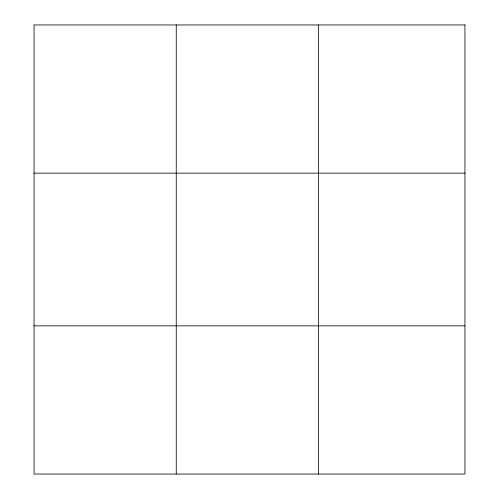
<?xml version="1.0" encoding="UTF-8"?>
<svg xmlns="http://www.w3.org/2000/svg" width="499" height="499" viewBox="0 0 499 499"><rect width="100%" height="100%" fill="white"/><g stroke="black" fill="none" stroke-linecap="round" stroke-linejoin="round"><path stroke-width="0.75" d="M176.247 474.05L176.247 24.95M318.443 474.05L318.443 24.95M34.057 173.153L464.943 173.153M34.057 325.847L464.943 325.847M464.943 24.95L464.943 474.05L34.057 474.05L34.057 24.95L464.943 24.95"/></g></svg>
